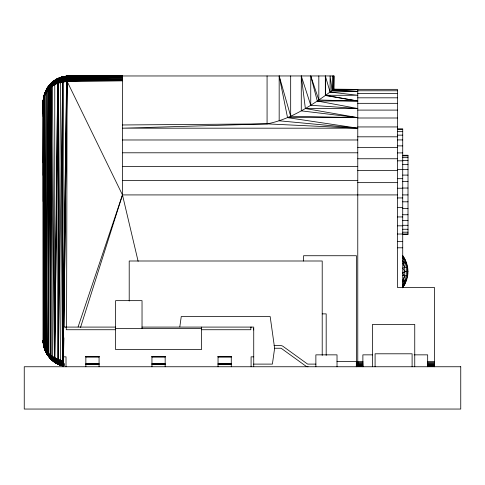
<?xml version="1.0" encoding="UTF-8"?>
<svg xmlns="http://www.w3.org/2000/svg" width="485" height="485" viewBox="0 0 485 485"><rect width="100%" height="100%" fill="white"/><g stroke="black" fill="none" stroke-linecap="round" stroke-linejoin="round"><path stroke-width="0.73" d="M45.772 91.98L43.244 100.637L43.323 342.416L43.153 102.39L44.105 95.418L43.304 99.807L43.153 114.054M122.469 76.909L69.591 76.909C56.818 77.764 44.541 86.985 43.304 100.304L43.262 342.228C44.523 351.516 50.143 360.555 59.006 364.241M63.644 366.072C51.895 363.592 43.092 352.286 43.153 340.337C42.504 352.704 52.538 362.21 64.026 364.678C54.593 362.568 48.039 355.366 44.232 346.836L44.341 96.254C45.76 91.435 48.403 86.942 52.168 83.602L52.689 82.068L58.339 78.473C49.894 82.377 43.996 90.974 43.244 100.219L43.153 109.058L43.317 99.904L43.153 109.568M43.474 99.079L45.014 93.544L46.051 91.629L46.299 350.303L47.979 352.486L49.209 88.998L50.931 355.262L50.943 87.458C47.481 80.692 62.486 76.788 66.96 76.096C73.732 75.715 63.25 76.412 61.813 77.133C59.176 77.952 56.648 79.164 54.417 80.795C47.378 85.578 43.238 93.951 43.153 102.39L44.268 94.902L45.79 91.241L44.026 95.666L43.153 102.39L43.377 99.613L43.323 342.416L43.407 315.208M122.469 124.972L267.071 123.881L357.772 128.185L279.172 120.801L279.172 75.951L287.532 117.637L357.772 128.185L122.469 128.185L267.071 123.881C288.648 119.746 307.617 107.949 325.332 95.49L333.977 89.167L333.977 75.951L69.591 75.975C65.36 76.594 51.495 77.218 54.769 84.505L54.629 358.579C52.344 363.738 60.292 364.793 63.571 366.054C60.116 365.623 54.435 363.714 56.994 359.324L63.486 360.925L63.777 338.19M63.784 337.439L63.486 360.925L61.813 360.961L60.504 360.209L59.352 360.24L58.345 359.452L58.352 83.287L54.629 358.579L59.006 361.519L64.056 363.847L56.484 361.264M138.122 261.3L122.469 194.921L122.469 75.951L67.106 76.096L59.503 78L61.934 77.121C52.144 80.395 44.377 89.434 43.304 99.807C43.965 86.924 57.636 78.57 69.591 78.988L122.469 79.843L66.918 80.437L62.626 82.02L62.626 360.713L66.791 77.273L67.203 76.06L60.613 77.521L57.679 78.788L52.331 82.359C60.734 76.642 54.647 79.158 57 83.408L67.106 81.353L122.469 80.74L66.96 80.928L59.352 82.492C53.398 84.59 48.427 88.616 45.111 94.06C47.033 88.385 52.15 84.645 56.43 80.759C51.962 82.596 48.033 86.033 46.087 90.501C48.209 86.748 51.549 81.977 56.096 79.94M43.153 175.346L43.377 99.613L43.153 102.39L43.244 100.637L44.232 95.891L47.979 90.246L48.876 88.282L48.706 87.567L52.271 84.499L52.168 83.602L48.706 86.669L46.099 90.252L45.111 92.508L47.754 87.488L49.937 84.705L54.32 81.256L58.927 78.709L66.821 76.672L122.469 76.139L69.591 75.975L64.153 76.515L60.613 77.521C79.213 73.665 58.582 76.897 56.545 79.879C52.144 80.546 38.764 98.037 52.695 82.068C50.307 81.322 39.6 102.717 47.263 89.458C47.324 87.294 45.135 92.362 45.014 93.023M43.153 201.499L43.377 99.613L43.153 162.802M43.511 343.604L43.947 345.417L43.365 342.998L43.407 312.116M44.232 95.102L43.153 102.39L43.656 98.025L44.341 96.254L45.742 349.321L46.099 92.696L47.263 89.458M58.352 83.287L57.636 359.209L50.779 355.535L46.305 350.315L47.979 90.246L47.463 90.271L46.178 92.12L46.087 91.792M66.59 327.296L67.106 81.353L66.96 80.928L64.444 81.68C63.389 80.316 65.075 76.181 63.456 76.672L67.106 76.072M43.153 116.515L43.244 100.219L43.153 112.071M59.352 82.492C57.606 78.576 59.849 76.806 64.153 76.515L61.813 77.139L61.365 78.715L61.813 81.765L62.626 82.02L60.504 360.209L61.607 361.871L63.511 362.659M61.146 77.333L57.679 78.788L61.522 77.545L66.803 76.945L122.469 77.497L69.591 78.194C65.342 78.709 60.255 79.825 57.679 83.517L54.92 357.93L56.994 359.324L58.345 359.452L60.613 82.505L61.607 80.856L66.821 78.964M63.917 326.829L67.003 81.359M63.929 326.829L67.106 81.353L122.469 194.921L80.534 327.417M43.153 110.568L43.317 99.904M58.345 359.452L62.626 82.02M50.779 355.535C48.197 361.895 60.267 364.423 64.056 365.363C57.23 363.986 51.07 359.609 47.245 353.85C44.759 349.788 43.262 345.114 43.153 340.337C43.22 342.604 43.48 344.853 44.026 347.06C46.475 356.305 54.29 364.575 64.099 365.635C53.156 363.483 43.983 353.741 43.244 342.501L45.111 350.218L47.754 355.238L45.111 350.212L44.826 347.696L44.341 96.254M317.299 101.025L357.772 108.525L310.746 105.263L310.746 75.951L317.299 101.025L357.772 101.025L325.332 95.49L325.332 75.951L330.097 92.047L357.772 91.38L332.134 90.543L333.001 75.951L333.001 89.901L357.772 89.416L333.65 89.416L333.977 75.951M63.784 366.09C51.659 363.823 43.935 351.989 43.153 340.337C43.808 350.758 51.853 360.258 61.365 364.011L61.704 365.49L63.723 366.072M43.377 98.946L43.329 99.819L44.808 93.811L43.304 100.304L43.808 344.974L44.232 346.836L43.183 341.434M45.002 349.57L43.626 344.962L43.153 340.337C43.28 345.138 44.426 350.091 47.263 354.038L47.263 353.268L45.002 349.57L43.632 345.096L46.051 352.074L49.579 357.209M47.263 89.458L47.263 88.688L45.014 93.023L43.329 100.292L43.626 97.758L46.099 90.252L43.759 96.751L44.693 93.496M407.655 275.88C408.758 268.835 406.957 261.463 402.72 255.734C409.14 265.162 409.14 278.032 402.72 287.459L404.914 283.998L406.618 280.051L407.655 275.88L402.72 275.607M63.377 330L63.771 328.545M43.365 342.998L43.153 340.367L43.632 344.829L44.808 348.666L43.244 342.501C43.486 354.177 54.168 360.961 64.038 364.277C58.764 363.289 54.672 359.452 50.476 356.372L50.125 354.632L49.209 88.998L48.057 352.583L48.876 354.444L50.125 354.632L52.689 356.96C50.131 362.738 59.91 364.429 63.541 366.029M43.31 100.292L43.626 97.764M179.808 326.848L181.257 316.517L270.163 316.517L274.625 348.242L272.394 364.108L253.57 364.108M48.876 354.444C49.652 358.773 55.151 361.186 58.824 363.107L59.352 364.696L54.769 362.21L57.163 363.617L54.957 362.04L58.873 363.744L64.038 365.041C59.14 364.641 54.368 362.537 50.919 359.015C54.405 362.404 58.715 364.92 63.456 366.054M45.717 91.156L49.064 85.748L46.633 90.258M56.994 359.324L59.352 360.24L58.824 363.107L56.448 362.295L49.937 358.021L47.542 354.887L45.111 350.212L47.979 355.523L50.561 358.56L53.914 361.349M61.813 360.961L61.365 364.011C55.072 363.029 49.519 358.973 46.572 353.335L50.913 359.009L48.433 356.19M50.476 84.354L47.973 87.767M43.541 98.958L43.862 97.649M44.808 93.793L43.632 97.63L45.002 93.417L47.245 89.264L46.026 90.81M43.632 97.891L45.002 93.417M78.097 326.914L122.469 194.921L397.427 194.921M402.72 256.341L404.605 259.19L402.72 257.505C408.315 266.398 407.157 277.638 402.72 286.738L404.605 283.998L402.72 286.847M50.925 83.966L54.32 81.256C56.569 78.2 61.262 78.109 64.281 76.569M44.335 94.727L45.22 92.277M52.689 82.068L50.41 84.566C54.811 80.304 60.71 77.606 66.803 76.945M47.463 352.456L48.057 352.583L46.087 350.934L46.299 350.303L46.178 350.606L45.014 349.176L45.966 351.013M47.754 87.488L46.311 89.931L47.979 87.197L46.087 90.501L48.749 86.463L52.447 82.401L50.519 84.075L47.542 87.833M46.639 90.168L47.245 88.87L46.602 90.058M50.519 358.645L46.311 352.789L47.754 355.238M45.96 91.319L45.014 93.544M46.602 90.095L47.245 88.87M45.966 91.241L45.002 93.15L45.687 92.023M122.469 78.194L69.591 78.194C61.68 77.521 55.702 83.79 49.937 88.246L48.803 88.046L46.178 92.12L50.41 86.075M404.914 283.998L402.72 284.313L405.29 280.051L402.72 282.191C405.702 275.486 405.478 267.459 402.72 260.706L403.678 259.19L404.914 259.19M402.72 285.501L403.678 283.998M66.918 76.163L122.469 75.975L66.96 76.096L64.444 76.497M46.178 90.198L48.803 86.263M48.749 86.463L46.572 89.392L48.876 86.081L47.463 87.985M46.572 89.392L50.786 83.82M47.463 90.271L48.876 88.282L49.937 88.246L50.561 86.633C55.508 83.093 60.486 78.655 66.791 78.049M64.359 76.491L59.225 78.14M46.099 92.696L47.979 90.246L47.979 352.486M50.786 87.197L54.32 83.087L61.365 78.715C56.345 79.655 51.859 82.68 48.706 86.669L50.319 85.275L47.233 89.064M47.627 90.647L47.979 90.246M48.961 85.912L52.447 82.401L50.561 84.16M122.469 78.988L69.591 78.988C66.506 79.619 62.771 79.995 60.613 82.505L59.109 81.638L56.733 82.62L54.508 83.79L50.943 87.458L52.441 357.597C55.739 360.476 59.728 362.689 64.093 363.392C59.006 361.452 52.962 359.64 50.125 354.632M50.361 85.803L54.205 82.086L50.361 84.79M50.331 85.027L54.217 81.789L58.824 79.625L54.223 82.408L50.331 85.536M50.519 84.075L50.943 83.723M52.331 82.359L54.417 80.795M54.896 80.85L56.054 80.049M64.359 81.244L63.456 81.82L62.626 360.713L66.53 81.377L66.96 80.928L122.469 79.843L66.881 79.946L59.109 81.638M56.733 82.62L57.679 83.517L54.405 357.621L52.689 356.96L54.502 358.936L56.733 360.106L59.109 361.095L60.504 360.209L61.704 361.416L63.583 362.186M56.545 81.844L64.026 78.049L61.377 78.364L56.545 79.879M52.271 84.499L52.447 85.136L50.476 86.354L49.937 88.246L50.931 355.262M53.071 82.02C58.012 78.897 63.82 77.442 69.591 76.909L69.591 76.454L66.881 76.284L122.469 76.139M54.502 80.831L58.927 78.709L64.038 77.685M54.932 80.425L61.522 77.551M54.769 84.505L57 83.408M56.448 81.098L64.038 78.449M407.655 267.308L404.575 267.308L402.72 268.114L404.884 271.594L408.006 271.594M54.223 82.408L61.407 79.516L66.803 78.497M402.72 272.497L404.884 271.594L402.72 273.431L404.575 275.88L402.72 280.463L403.659 280.051L406.618 280.051M61.813 81.765L69.591 78.988L69.591 78.194L66.784 77.642L122.469 77.497M54.32 83.087L61.522 80.401L66.845 79.449M59.006 78.479L64.056 77.364L66.791 77.273M63.486 360.925L61.704 361.416L63.632 361.822M61.704 77.23L65.53 76.569M61.704 81.316L66.918 80.437M62.874 77.115L61.607 77.364L66.845 76.448L122.469 76.454M65.784 327.132L66.287 327.09L66.287 329.733L115.594 329.733M64.147 76.866L69.591 76.909M66.53 76.127L67.003 76.103M357.772 362.883L356.257 362.877M356.257 365.229L357.772 365.223M357.772 90.774L397.427 90.774M357.772 93.611L397.427 93.611M325.332 75.951L325.605 95.29L357.772 95.272L330.097 92.047L330.097 75.951L332.134 90.543M357.772 97.818L397.427 97.818M357.772 103.335L397.427 103.335M310.746 105.263L301.282 75.951L305.374 108.525L357.772 108.525M357.772 110.095L397.427 110.095M287.532 117.637L357.772 117.637L305.374 108.525M357.772 118L397.427 118M357.772 126.943L397.427 126.943M397.427 128.828L402.72 128.828L402.72 287.835M397.427 129.537L402.72 129.537M397.427 131.659L402.72 131.659M397.427 135.145L402.72 135.145M357.772 136.812L397.427 136.812M122.469 139.977L357.772 139.977M397.427 139.922L402.72 139.922M397.427 145.876L402.72 145.876M357.772 147.458L397.427 147.458M122.469 152.793L357.772 152.793M397.427 152.896L402.72 152.896M402.72 155.267L408.006 155.267L408.006 234.582L402.72 234.582M402.72 155.867L408.006 155.867M402.72 157.655L408.006 157.655M357.772 158.753L397.427 158.753M402.72 160.577L408.006 160.577M397.427 160.82L402.72 160.82M402.72 164.542L408.006 164.542M122.469 166.391L357.772 166.391M397.427 169.477L408.006 169.429M357.772 170.532L397.427 170.532M402.72 175.097L408.006 175.097M397.427 178.68L402.72 178.68M122.469 180.523L357.772 180.523M402.72 181.36L408.006 181.36M357.772 182.645L397.427 182.645M402.72 188.035L408.006 188.035M397.427 188.235L402.72 188.235M402.72 194.921L408.006 194.921M397.427 197.935L402.72 197.935M402.72 201.808L408.006 201.808M397.427 207.574L402.72 207.574M402.72 208.489L408.006 208.489M402.72 214.752L408.006 214.752M397.427 216.934L402.72 216.934M402.72 220.414L408.006 220.414M402.72 225.301L408.006 225.301M397.427 225.822L402.72 225.822M402.72 229.266L408.006 229.266M402.72 232.188L408.006 232.188M397.427 234.043L408.006 233.976M397.427 241.421L402.72 241.421M397.427 247.799L402.72 247.799M406.618 263.137L402.72 263.185L404.575 267.308M322.21 313.874L326.181 313.874L326.181 355.42M115.594 327.09L63.377 327.09L63.377 366.751M141.917 327.09L253.734 327.09L253.734 366.751M115.594 328.412L201.517 328.412M201.517 329.733L250.83 329.733L250.83 327.09L251.333 327.132M274.037 345.599L280.694 345.599A3.965 3.965 0 0 1 283.016 346.351L307.272 363.853A1.322 1.322 0 0 0 308.048 364.108L315.911 364.108M274.625 348.242L280.694 348.242A1.322 1.322 0 0 1 281.47 348.491L305.726 365.999A3.965 3.965 0 0 0 308.048 366.751M372.692 354.85L362.877 354.85L362.877 366.751M414.081 354.85L427.673 354.85L427.673 366.751M85.851 356.608L99.073 356.608M151.95 356.608L165.167 356.608M218.044 356.608L231.266 356.608M85.851 356.772L99.073 356.772M151.95 356.772L165.167 356.772M218.044 356.772L231.266 356.772M63.377 356.833L66.021 356.833L66.021 366.751M253.734 356.833L251.091 356.833L251.091 366.751M85.851 357.002L99.073 357.002M151.95 357.002L165.167 357.002M218.044 357.002L231.266 357.002M336.996 361.489L363.035 361.489M427.679 361.489L434.445 361.489M356.257 361.986L357.772 361.986M357.772 362.404L363.035 362.404M427.679 362.404L434.445 362.404M357.772 363.295L363.035 363.295M427.679 363.295L434.445 363.295M356.257 363.738L357.772 363.738M85.851 363.926L99.073 363.926M151.95 363.926L165.167 363.926M218.044 363.926L231.266 363.926M85.851 364.083L99.073 364.023M151.95 364.023L165.167 364.083M218.044 364.023L231.266 364.083M85.851 364.108L99.073 364.108M151.95 364.108L165.167 364.108M218.044 364.108L231.266 364.108M357.772 364.132L363.035 364.132M427.679 364.132L434.445 364.132M356.257 364.526L357.772 364.526M357.772 364.884L363.035 364.884M427.679 364.884L434.445 364.884M357.772 365.538L363.035 365.538M427.679 365.538L434.445 365.538M356.257 365.811L357.772 365.811M357.772 366.066L363.035 366.066M427.679 366.066L434.445 366.066M356.257 366.272L357.772 366.272M357.772 366.454L363.035 366.454M427.679 366.454L434.445 366.454M66.881 76.278L101.438 76.387M333.977 89.167L357.772 89.416M279.172 75.951L290.673 116.248L357.772 117.637L301.282 110.859L301.282 75.951M310.746 75.951L318.827 100.001L357.772 101.025L325.605 95.29M333.001 89.901L357.772 91.38M64.026 364.678L61.377 364.362L56.448 362.295M59.109 364.435L60.613 365.199L63.511 365.732L58.206 364.199L54.932 362.301M61.146 365.387L63.583 365.896L59.225 364.581M59.352 360.24L56.854 359.712L52.689 356.96M63.559 362.301L59.109 361.095L54.92 357.93M63.486 362.774L59.109 361.095M60.613 365.199L63.638 365.993L61.813 365.587L61.456 364.95M50.664 355.814L52.362 356.372M58.339 364.247L62.626 365.805M54.223 360.937L56.43 361.974M54.399 359.294L52.271 358.227L47.263 353.268L52.168 359.124L50.331 357.7M402.72 258.644L403.678 259.19M50.786 358.906L47.542 354.887L47.979 355.523M52.768 360.228L53.762 360.882M56.733 363.277L57.679 363.938M52.726 360.046L53.744 360.822M54.405 361.943L49.937 358.021L52.695 360.658M51.313 358.906L50.41 358.16L52.271 359.9M49.779 356.984C46.984 354.05 51.089 359.834 47.542 354.887M50.331 357.19L54.205 360.64M402.72 260.706L405.29 263.137M52.447 360.325L47.463 354.735M50.41 356.651L52.21 358.536M50.476 358.373L46.178 352.528M47.233 353.662L50.319 357.451L48.706 356.057L48.876 356.645L46.572 353.335M43.377 343.774L45.014 349.703L46.839 352.947M402.72 256.456L403.471 257.547M48.749 354.923L46.087 350.934L47.245 353.85L45.014 349.703L43.632 345.096L44.772 348.606M46.026 351.91L47.263 354.038L45.002 349.309L46.087 352.225L48.749 356.257M45.014 349.176L45.978 350.928M45.002 349.309L46.924 352.868M43.662 344.708L43.262 342.228L43.244 100.637M44.268 346.648L44.826 347.696M43.632 344.829L44.159 345.92L43.759 97.867M253.346 328.545L253.734 330M54.32 361.47L54.508 361.895M52.447 85.136L54.405 357.621L50.943 87.458M44.335 348L44.693 349.224M44.232 347.624L43.153 340.337M43.626 344.962L43.31 342.907L43.759 345.975M333.001 75.951L333.65 89.416M44.693 95.284L45.742 349.321M43.304 100.304L44.159 345.92M434.445 366.775L434.445 287.459L397.427 287.459L397.427 89.349L357.772 89.349L357.772 366.69M414.748 366.751L414.748 324.447L372.444 324.447L372.444 366.751M412.104 366.751L412.104 353.795L375.087 353.795L375.087 366.751M356.451 366.775L356.451 255.734L303.574 255.734L303.574 261.021M337.02 366.751L337.02 354.85L315.868 354.85L315.868 366.751M322.21 355.42L322.21 260.997L129.21 260.997L129.21 301.027M318.827 75.951L318.827 100.001M290.673 75.951L290.673 116.248M267.071 75.951L267.071 123.881M231.266 366.751L231.266 356.475L218.044 356.475L218.044 366.751M201.517 327.09L201.517 349.564L115.594 349.564L115.594 300.651L142.032 300.651L142.032 328.412M165.167 366.751L165.167 356.475L151.95 356.475L151.95 366.751M99.073 366.751L99.073 356.475L85.851 356.505L85.851 366.751M357.772 366.587L356.257 366.587L357.772 366.587M460.75 366.751L24.25 366.751L24.25 409.049L460.75 409.049L460.75 366.751"/></g></svg>
